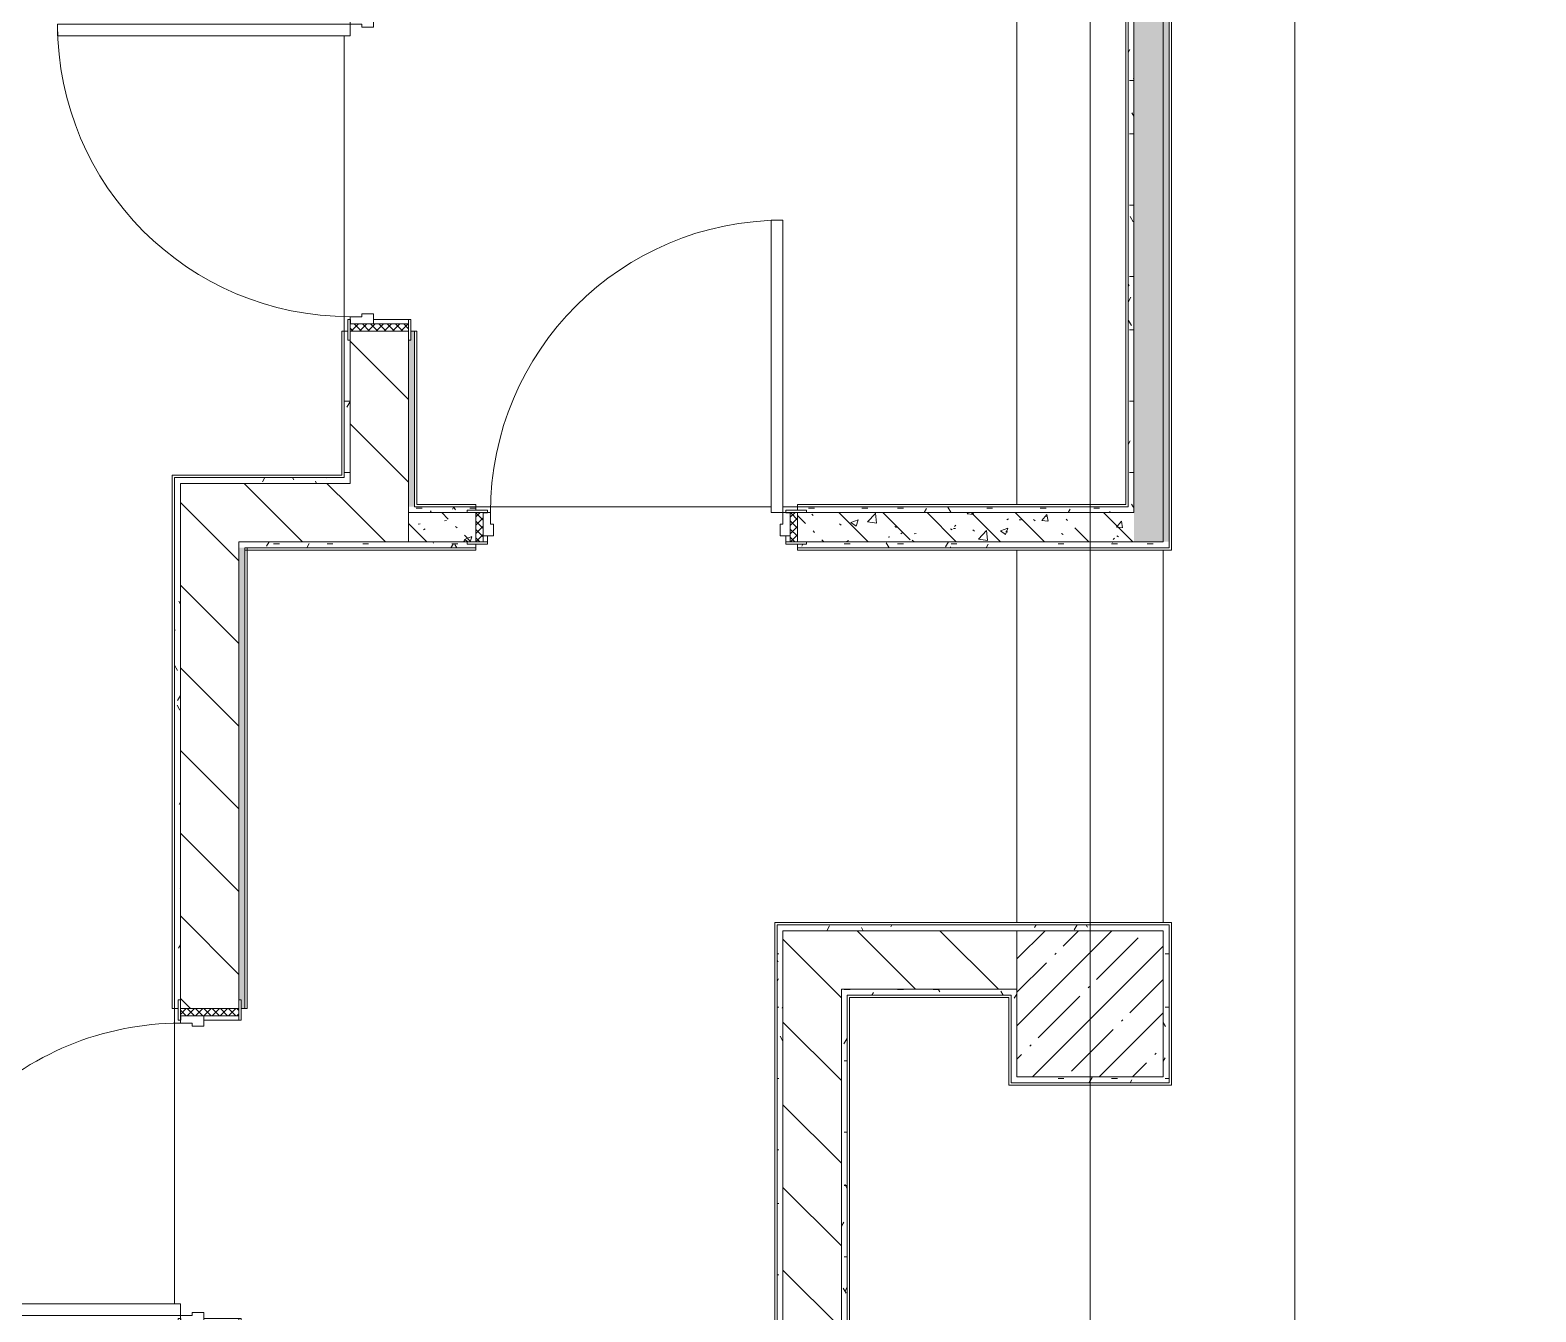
# Model space of a CAD drawing. Header units: millimetres. Extents: x -1113 to 415037, y -3642 to 354837.
# Drawn here: x 56901 to 62049, y 15830 to 20214 of the extents above; entities that cross this region are included whole.
import ezdxf

# ---------------------------------------------------------------- set-up
doc = ezdxf.new("R2010")
doc.units = ezdxf.units.MM
for name, color, linetype, lineweight, true_color in [('A-DOOR-1', 7, 'Continuous', 5, 0xc0c0c0), ('A-DOOR-FRAM-1', 7, 'Continuous', 5, 0xc0c0c0), ('A-WALL-1', 9, 'Continuous', 5, 0x808080), ('A-WALL-FNSH-1', 9, 'Continuous', 5, 0x808080)]:
    doc.layers.add(name, color=color, linetype=linetype, lineweight=lineweight, true_color=true_color)
for name, color, linetype, lineweight in [('A-DOOR-2', 7, 'Continuous', 5), ('A-DOOR-FRAM-2', 7, 'Continuous', 5), ('A-FLOR', 7, 'Continuous', 9), ('A-WALL', 7, 'Continuous', 5), ('I-WALL', 7, 'Continuous', 5), ('S-COLS', 7, 'Continuous', 9), ('S-COLS-1', 7, 'Continuous', 5), ('Оси', 7, 'Continuous', 9)]:
    doc.layers.add(name, color=color, linetype=linetype, lineweight=lineweight)
pattern_1 = [(135, (1751.41, 164.685), (-14.14214, -14.14214), []), (225, (1751.41, 164.685), (14.14214, -14.14214), [])]
pattern_2 = [(45, (-371.384, 164.685), (-14.1421, 14.1421), []), (135, (-371.384, 164.685), (-14.1421, -14.1421), [])]
pattern_3 = [(135, (64.7, -136.06), (-150.8683, -150.8683), [213.36, -35.56, 7.112, -35.56]), (135, (64.7, 14.71), (-150.8683, -150.8683), []), (50, (64.7, -136.06), (255.0577, -22.3145), [26.67, -293.37]), (355, (64.7, -136.06), (-49.3404, 267.4791), [21.336, -234.696]), (100.451, (85.96, -137.92), (205.7195, 245.1636), [22.666, -249.326]), (46.184, (64.7, -64.94), (379.511, -58.86), [40.005, -440.055]), (96.636, (96.33, -69.85), (332.3634, 346.399), [33.999, -373.989]), (351.184, (64.7, -64.94), (332.3669, 346.3953), [32.004, -352.044]), (21, (100.26, -82.72), (212.2602, -143.1711), [26.67, -293.37]), (326, (100.26, -82.72), (86.5224, 257.8632), [21.336, -234.696]), (71.451, (117.95, -94.65), (298.78395, 114.6901), [22.666, -249.326]), (37.5, (64.7, -136.06), (4.32385, 118.37751), [6.706, -225.146, 6.706, -231.546, -235.585]), (37.5, (64.7, -136.06), (4.32385, 118.37751), [-470.103, 6.706, -228.879]), (7.5, (64.7, -136.06), (93.54758, 140.2533), [6.706, -129.134, 6.706, -219.812, -89.789]), (7.5, (64.7, -136.06), (93.54758, 140.2533), [-362.356, 6.706, -83.083]), (327.5, (-14.6, -136.06), (189.82734, -8.02019), [6.706, -82.194, 6.706, -270.662, -368.046]), (327.5, (-14.6, -136.06), (189.82734, -8.02019), [-366.268, 6.706, -361.34]), (317.5, (-50.16, -136.06), (207.38114, 35.59764), [6.706, -108.864, 6.706, -177.495, -261.366]), (317.5, (-50.16, -136.06), (207.38114, 35.59764), [-299.771, 6.706, -254.66])]
pattern_4 = [(135, (64.7, -136.06), (-141.42136, -141.42136), [])]
pattern_5 = [(0, (64.7, -136.06), (243.84, 60.96), [20.117, -162.763, 20.117, -162.763, -975.36]), (0, (64.7, -136.06), (243.84, 60.96), [-365.76, 20.117, -345.643, 20.117, -162.763, -426.72]), (0, (64.7, -136.06), (243.84, 60.96), [-914.4, 20.117, -101.803, 20.117, -284.683]), (120, (156.14, -105.58), (-174.71291, 180.691634), [20.117, -162.763, 20.117, -162.763, -975.36]), (120, (156.14, -105.58), (-174.71291, 180.691634), [-365.76, 20.117, -345.643, 20.117, -162.763, -426.72]), (120, (156.14, -105.58), (-174.71291, 180.691634), [-914.4, 20.117, -101.803, 20.117, -284.683]), (240, (186.62, 16.34), (-69.12709, -241.651634), [20.117, -162.763, 20.117, -162.763, -975.36]), (240, (186.62, 16.34), (-69.12709, -241.651634), [-365.76, 20.117, -345.643, 20.117, -162.763, -426.72]), (240, (186.62, 16.34), (-69.12709, -241.651634), [-914.4, 20.117, -101.803, 20.117, -284.683])]

# ---------------------------------------------------------------- blocks, each defined once
blk = doc.blocks.new('110_Дверь_СКБ_1Ст_Внутренняя1 - Д-12 1100x2100h_дверь в горячий цех-32113407-Объем проектирования 1 этажа')
at = {"layer": 'A-DOOR-2'}
h = blk.add_hatch(dxfattribs=at)
h.set_pattern_fill('FP_75', color=256, style=0, pattern_type=2)
h.set_pattern_definition(pattern_1)
h.paths.add_polyline_path([(537.5, 100), (537.5, -100), (562.5, -100), (562.5, 100)])
at = {"layer": 'A-DOOR-FRAM-2'}
h = blk.add_hatch(dxfattribs=at)
h.set_pattern_fill('FP_76', color=256, style=0, pattern_type=2)
h.set_pattern_definition(pattern_2)
h.paths.add_polyline_path([(-537.5, 7), (-537.5, -100), (-512.5, -99.9), (-512.5, 100), (-537.5, 100)])
at = {"layer": 'A-DOOR-1'}
for p, q in [((-487.5, 1100), (-487.5, 100)), ((-447.5, 1100), (-487.5, 1100)), ((-447.5, 100), (-447.5, 1100)), ((-487.5, 100), (-447.5, 100))]:
    blk.add_line(p, q, dxfattribs=at)
blk.add_arc((-487.5, 100), 1000, 360, 90, dxfattribs=at)
at = {"layer": 'A-DOOR-FRAM-1'}
for p, q in [((-497.5, 108), (-567.5, 108)), ((-567.5, 108), (-567.5, 100)), ((-497.5, 100), (-497.5, 108)), ((592.5, 108), (522.5, 108)), ((522.5, 108), (522.5, 100)), ((592.5, 100), (592.5, 108)), ((-567.5, 100), (-497.5, 100)), ((-512.5, 100), (-537.5, 100)), ((-537.5, 100), (-537.5, -100)), ((-487.5, 100), (-512.5, 100)), ((-512.5, 100), (-512.5, 20)), ((-512.5, -100), (-512.5, 100)), ((-497.5, 100), (-512.5, 100)), ((-512.5, 100), (-512.5, 99)), ((-512.5, 99), (-497.5, 99)), ((-497.5, 99), (-497.5, 100)), ((-487.5, 60), (-487.5, 100)), ((-477.5, 60), (-487.5, 60)), ((-477.5, 20), (-477.5, 60)), ((512.5, 60), (502.5, 60)), ((502.5, 60), (502.5, 20)), ((512.5, 100), (512.5, 60)), ((537.5, 100), (512.5, 100)), ((537.5, 100), (522.5, 100)), ((522.5, 100), (522.5, 99)), ((522.5, 100), (592.5, 100)), ((522.5, 99), (537.5, 99)), ((537.5, 20), (537.5, 100)), ((562.5, 100), (537.5, 100)), ((537.5, 100), (537.5, -100)), ((537.5, 99), (537.5, 100)), ((562.5, -100), (562.5, 100)), ((-512.5, 20), (-477.5, 20)), ((-497.5, 20), (-512.5, 20)), ((-512.5, 20), (-512.5, -100)), ((-497.5, -100), (-497.5, 20)), ((502.5, 20), (537.5, 20)), ((537.5, 20), (522.5, 20)), ((522.5, 20), (522.5, -100)), ((537.5, -100), (537.5, 20)), ((-497.5, -100), (-567.5, -100)), ((-567.5, -100), (-567.5, -108)), ((-537.5, -100), (-512.5, -100)), ((-512.5, -100), (-497.5, -100)), ((-497.5, -108), (-497.5, -100)), ((522.5, -100), (537.5, -100)), ((592.5, -100), (522.5, -100)), ((522.5, -100), (522.5, -108)), ((537.5, -100), (562.5, -100)), ((592.5, -108), (592.5, -100)), ((-567.5, -108), (-497.5, -108)), ((522.5, -108), (592.5, -108))]:
    blk.add_line(p, q, dxfattribs=at)
blk = doc.blocks.new('110_Дверь_СКБ_1Ст_Внутренняя1 - Д-11 1100x2100h_кладовые _все__ коридор _между помещениями блока столовой__ моечные _все_-32089444-Объем проектирования 1 этажа')
at = {"layer": 'A-DOOR-2'}
h = blk.add_hatch(dxfattribs=at)
h.set_pattern_fill('FP_44', color=256, style=0, pattern_type=2)
h.set_pattern_definition([(135, (1751.41, 114.685), (-14.14214, -14.14214), []), (225, (1751.41, 114.685), (14.14214, -14.14214), [])])
h.paths.add_polyline_path([(537.5, -50), (562.5, -50), (562.5, 50), (537.5, 48.6)])
at = {"layer": 'A-DOOR-FRAM-2'}
h = blk.add_hatch(dxfattribs=at)
h.set_pattern_fill('FP_45', color=256, style=0, pattern_type=2)
h.set_pattern_definition([(45, (-371.384, 114.685), (-14.1421, 14.1421), []), (135, (-371.384, 114.685), (-14.1421, -14.1421), [])])
h.paths.add_polyline_path([(-537.5, -50), (-512.5, -50), (-512.5, 50), (-537.5, 50)])
at = {"layer": 'A-DOOR-1'}
for p, q in [((512.5, 1050), (472.5, 1050)), ((472.5, 1050), (472.5, 50)), ((512.5, 50), (512.5, 1050)), ((472.5, 50), (512.5, 50))]:
    blk.add_line(p, q, dxfattribs=at)
blk.add_arc((512.5, 50), 1000, 90, 180, dxfattribs=at)
at = {"layer": 'A-DOOR-FRAM-1'}
for p, q in [((-497.5, 58), (-567.5, 58)), ((-567.5, 58), (-567.5, 50)), ((-497.5, 50), (-497.5, 58)), ((592.5, 58), (522.5, 58)), ((522.5, 58), (522.5, 50)), ((592.5, 50), (592.5, 58)), ((-567.5, 50), (-497.5, 50)), ((-512.5, 50), (-537.5, 50)), ((-537.5, 50), (-537.5, -50)), ((-487.5, 50), (-512.5, 50)), ((-512.5, 50), (-512.5, -30)), ((-512.5, -50), (-512.5, 50)), ((-497.5, 50), (-512.5, 50)), ((-512.5, 50), (-512.5, 49)), ((-512.5, 49), (-497.5, 49)), ((-497.5, 49), (-497.5, 50)), ((-487.5, 10), (-487.5, 50)), ((-477.5, 10), (-487.5, 10)), ((-477.5, -30), (-477.5, 10)), ((512.5, 10), (502.5, 10)), ((502.5, 10), (502.5, -30)), ((512.5, 50), (512.5, 10)), ((537.5, 50), (512.5, 50)), ((537.5, 50), (522.5, 50)), ((522.5, 50), (522.5, 49)), ((522.5, 50), (592.5, 50)), ((522.5, 49), (537.5, 49)), ((537.5, -30), (537.5, 50)), ((562.5, 50), (537.5, 50)), ((537.5, 50), (537.5, -50)), ((537.5, 49), (537.5, 50)), ((562.5, -50), (562.5, 50)), ((-497.5, -50), (-567.5, -50)), ((-567.5, -50), (-567.5, -58)), ((-537.5, -50), (-512.5, -50)), ((-512.5, -30), (-477.5, -30)), ((-497.5, -30), (-512.5, -30)), ((-512.5, -30), (-512.5, -50)), ((-512.5, -50), (-497.5, -50)), ((-497.5, -50), (-497.5, -30)), ((-497.5, -58), (-497.5, -50)), ((502.5, -30), (537.5, -30)), ((537.5, -30), (522.5, -30)), ((522.5, -30), (522.5, -50)), ((522.5, -50), (537.5, -50)), ((592.5, -50), (522.5, -50)), ((522.5, -50), (522.5, -58)), ((537.5, -50), (537.5, -30)), ((537.5, -50), (562.5, -50)), ((592.5, -58), (592.5, -50)), ((-567.5, -58), (-497.5, -58)), ((522.5, -58), (592.5, -58))]:
    blk.add_line(p, q, dxfattribs=at)
blk = doc.blocks.new('110_Дверь_СКБ_1Ст_Внутренняя1 - Д-12 EIW 1100x2100h_кладовые _все__ коридор _между помещениями блока столовой__ моечные _все_-32936079-Объем проектирования 1 этажа')
at = {"layer": 'A-DOOR-2'}
h = blk.add_hatch(dxfattribs=at)
h.set_pattern_fill('FP_75', color=256, style=0, pattern_type=2)
h.set_pattern_definition(pattern_1)
h.paths.add_polyline_path([(537.5, -100), (562.5, -100), (562.5, 100), (537.5, 100)])
at = {"layer": 'A-DOOR-FRAM-2'}
h = blk.add_hatch(dxfattribs=at)
h.set_pattern_fill('FP_76', color=256, style=0, pattern_type=2)
h.set_pattern_definition(pattern_2)
h.paths.add_polyline_path([(-537.5, -100), (-512.5, -99.2), (-512.5, 100), (-537.5, 100)])
at = {"layer": 'A-DOOR-1'}
for p, q in [((512.5, 1100), (472.5, 1100)), ((472.5, 1100), (472.5, 100)), ((512.5, 100), (512.5, 1100)), ((472.5, 100), (512.5, 100))]:
    blk.add_line(p, q, dxfattribs=at)
blk.add_arc((512.5, 100), 1000, 90, 180, dxfattribs=at)
at = {"layer": 'A-DOOR-FRAM-1'}
for p, q in [((-497.5, 108), (-567.5, 108)), ((-567.5, 108), (-567.5, 100)), ((-497.5, 100), (-497.5, 108)), ((592.5, 108), (522.5, 108)), ((522.5, 108), (522.5, 100)), ((592.5, 100), (592.5, 108)), ((-567.5, 100), (-497.5, 100)), ((-512.5, 100), (-537.5, 100)), ((-537.5, 100), (-537.5, -100)), ((-487.5, 100), (-512.5, 100)), ((-512.5, 100), (-512.5, 20)), ((-512.5, -100), (-512.5, 100)), ((-497.5, 100), (-512.5, 100)), ((-512.5, 100), (-512.5, 99)), ((-512.5, 99), (-497.5, 99)), ((-497.5, 99), (-497.5, 100)), ((-487.5, 60), (-487.5, 100)), ((-477.5, 60), (-487.5, 60)), ((-477.5, 20), (-477.5, 60)), ((512.5, 60), (502.5, 60)), ((502.5, 60), (502.5, 20)), ((512.5, 100), (512.5, 60)), ((537.5, 100), (512.5, 100)), ((537.5, 100), (522.5, 100)), ((522.5, 100), (522.5, 99)), ((522.5, 100), (592.5, 100)), ((522.5, 99), (537.5, 99)), ((537.5, 20), (537.5, 100)), ((562.5, 100), (537.5, 100)), ((537.5, 100), (537.5, -100)), ((537.5, 99), (537.5, 100)), ((562.5, -100), (562.5, 100)), ((-512.5, 20), (-477.5, 20)), ((-497.5, 20), (-512.5, 20)), ((-512.5, 20), (-512.5, -100)), ((-497.5, -100), (-497.5, 20)), ((502.5, 20), (537.5, 20)), ((537.5, 20), (522.5, 20)), ((522.5, 20), (522.5, -100)), ((537.5, -100), (537.5, 20)), ((-497.5, -100), (-567.5, -100)), ((-567.5, -100), (-567.5, -108)), ((-537.5, -100), (-512.5, -100)), ((-512.5, -100), (-497.5, -100)), ((-497.5, -108), (-497.5, -100)), ((522.5, -100), (537.5, -100)), ((592.5, -100), (522.5, -100)), ((522.5, -100), (522.5, -108)), ((537.5, -100), (562.5, -100)), ((592.5, -108), (592.5, -100)), ((-567.5, -108), (-497.5, -108)), ((522.5, -108), (592.5, -108))]:
    blk.add_line(p, q, dxfattribs=at)
blk = doc.blocks.new('BSC_Колонна _Прямоугольная - 500х500-V144-Объем проектирования 1 этажа')
at = {"layer": 'S-COLS-1'}
h = blk.add_hatch(dxfattribs=at)
h.set_pattern_fill('FP_148', color=256, style=0, pattern_type=2)
h.set_pattern_definition([(45, (-60460, -17020), (-114.04925, 114.04925), []), (45, (-60345.95, -17020), (-114.04925, 114.04925), [201.613, -40.323, 6.706, -33.617])])
h.paths.add_polyline_path([(250, -250), (250, 250), (-250, 250), (-250, -250), (248.8, -250)])
for p, q in [((250, 250), (-250, 250)), ((-250, 250), (-250, -250)), ((250, -250), (250, 250)), ((-250, -250), (250, -250))]:
    blk.add_line(p, q, dxfattribs=at)

msp = doc.modelspace()

# ---------------------------------------------------------------- hatches: boundary and pattern name
at = {"layer": 'I-WALL'}
h = msp.add_hatch(dxfattribs=at)
h.set_pattern_fill('FP_41', color=256, style=0, pattern_type=2)
h.set_pattern_definition(pattern_3)
h.paths.add_polyline_path([(60774.7, 18463.9), (60774.7, 22613.9), (60674.7, 22613.9), (60674.7, 18463.9), (60762.2, 18463.9)])
h.paths.add_polyline_path([(60774.7, 23113.9), (60774.7, 23213.9), (60674.7, 23213.9), (60674.7, 23113.9), (60772.6, 23113.9)])
h.paths.add_polyline_path([(60774.7, 23913.9), (60774.7, 24813.9), (60674.7, 24813.9), (60674.7, 23913.9)])
h = msp.add_hatch(dxfattribs=at)
h.set_pattern_fill('FP_191', color=256, style=0, pattern_type=2)
h.set_pattern_definition(pattern_5)
h.paths.add_polyline_path([(58214.6, 18583.9), (58214.7, 18583.9), (58214.7, 19183.9), (58202.7, 19183.9), (58202.7, 19153.9), (58194.7, 19153.9), (58194.7, 18583.9)])
h.paths.add_polyline_path([(58202.7, 20283.9), (58214.7, 20283.9), (58214.7, 24673.9), (58194.7, 24673.9), (58194.7, 20313.9), (58202.7, 20313.9), (58202.7, 20292.3)])
h = msp.add_hatch(dxfattribs=at)
h.set_pattern_fill('FP_191', color=256, style=0, pattern_type=2)
h.set_pattern_definition(pattern_5)
h.paths.add_polyline_path([(60774.7, 18463.9), (60794.7, 18463.9), (60794.7, 24623.9), (60774.7, 24623.9), (60774.7, 18516.2)])
h = msp.add_hatch(dxfattribs=at)
h.set_pattern_fill('FP_191', color=256, style=0, pattern_type=2)
h.set_pattern_definition(pattern_5)
h.paths.add_polyline_path([(60674.7, 18583.9), (60674.7, 22613.9), (60654.7, 22613.9), (60654.7, 18583.9)])
h = msp.add_hatch(dxfattribs=at)
h.set_pattern_fill('FP_191', color=256, style=0, pattern_type=2)
h.set_pattern_definition(pattern_5)
h.paths.add_polyline_path([(57974.7, 18663.9), (57994.7, 18663.9), (57993.5, 19153.9), (57986.7, 19153.9), (57986.7, 19183.9), (57974.7, 19183.9), (57974.7, 18683.9)])
h.paths.add_polyline_path([(57986.7, 20283.9), (57986.7, 20313.9), (57994.7, 20313.9), (57994.7, 20363.9), (57974.7, 20363.9), (57974.7, 20283.9)])
h = msp.add_hatch(dxfattribs=at)
h.set_pattern_fill('FP_23', color=256, style=0, pattern_type=2)
h.set_pattern_definition(pattern_4)
h.paths.add_polyline_path([(58194.7, 18463.9), (58194.7, 19183.9), (57994.7, 19183.9), (57994.7, 18463.9), (58023.4, 18463.9)])
h.paths.add_polyline_path([(57994.7, 20283.9), (58194.7, 20283.9), (58194.7, 20383.9), (57994.7, 20383.9), (57994.7, 20313.9)])
h = msp.add_hatch(dxfattribs=at)
h.set_pattern_fill('FP_191', color=256, style=0, pattern_type=2)
h.set_pattern_definition(pattern_5)
h.paths.add_polyline_path([(57634.7, 18663.9), (57974.7, 18663.9), (57974.4, 18683.9), (57394.7, 18683.9), (57394.7, 18663.9), (57614.7, 18663.9)])
h = msp.add_hatch(dxfattribs=at)
h.set_pattern_fill('FP_191', color=256, style=0, pattern_type=2)
h.set_pattern_definition(pattern_5)
h.paths.add_polyline_path([(57410, 15667.7), (57414.7, 15667.7), (57414.7, 15737.7), (57406.7, 15737.7), (57406.7, 15767.7), (57394.7, 15767.7), (57394.7, 15667.7)])
h.paths.add_polyline_path([(57406.7, 16867.7), (57406.7, 16897.7), (57414.7, 16897.7), (57414.7, 18663.9), (57394.7, 18663.9), (57394.7, 16867.7)])
h = msp.add_hatch(dxfattribs=at)
h.set_pattern_fill('FP_23', color=256, style=0, pattern_type=2)
h.set_pattern_definition(pattern_4)
h.paths.add_polyline_path([(57614.7, 15667.7), (57614.7, 15767.7), (57414.7, 15767.7), (57414.7, 15667.7), (57507.7, 15667.7)])
h.paths.add_polyline_path([(57614.7, 16867.7), (57614.7, 18663.9), (57414.7, 18663.9), (57414.7, 16867.7), (57507.7, 16867.7)])
h = msp.add_hatch(dxfattribs=at)
h.set_pattern_fill('FP_23', color=256, style=0, pattern_type=2)
h.set_pattern_definition(pattern_4)
h.paths.add_polyline_path([(57994.7, 18463.9), (57994.7, 18663.9), (57614.7, 18663.9), (57614.7, 18463.9), (57974.7, 18463.9)])
h = msp.add_hatch(dxfattribs=at)
h.set_pattern_fill('FP_191', color=256, style=0, pattern_type=2)
h.set_pattern_definition(pattern_5)
h.paths.add_polyline_path([(60599.6, 18563.9), (60674.7, 18563.9), (60674.7, 18583.9), (59524.7, 18583.9), (59524.7, 18571.9), (59554.7, 18571.9), (59554.7, 18563.9), (60274.7, 18563.9)])
h.paths.add_polyline_path([(58214.7, 18563.9), (58394.7, 18563.9), (58394.7, 18571.9), (58424.7, 18571.9), (58424.7, 18583.9), (58194.7, 18583.9), (58194.7, 18563.9)])
h = msp.add_hatch(dxfattribs=at)
h.set_pattern_fill('FP_41', color=256, style=0, pattern_type=2)
h.set_pattern_definition(pattern_3)
h.paths.add_polyline_path([(60653.4, 18463.9), (60674.7, 18463.9), (60674.7, 18563.9), (59524.7, 18563.9), (59524.7, 18463.9), (60274.7, 18463.9)])
h.paths.add_polyline_path([(58214.7, 18463.9), (58424.7, 18463.9), (58424.7, 18563.9), (58194.7, 18563.9), (58194.7, 18463.9)])
h = msp.add_hatch(dxfattribs=at)
h.set_pattern_fill('FP_191', color=256, style=0, pattern_type=2)
h.set_pattern_definition(pattern_5)
h.paths.add_polyline_path([(60654.7, 18443.9), (60794.7, 18443.9), (60794.7, 18463.9), (59554.7, 18463.9), (59554.7, 18455.9), (59524.7, 18455.9), (59524.7, 18443.9), (60274.7, 18443.9)])
h.paths.add_polyline_path([(57994.7, 18443.9), (58424.7, 18443.9), (58424.7, 18455.9), (58394.7, 18455.9), (58394.7, 18463.9), (57614.7, 18463.9), (57614.7, 18443.9), (57974.7, 18443.9)])
h = msp.add_hatch(dxfattribs=at)
h.set_pattern_fill('FP_191', color=256, style=0, pattern_type=2)
h.set_pattern_definition(pattern_5)
h.paths.add_polyline_path([(57634.7, 11763.9), (57634.7, 15767.7), (57622.7, 15767.7), (57622.7, 15737.7), (57614.7, 15737.7), (57614.7, 11763.9)])
h.paths.add_polyline_path([(57634.7, 16867.7), (57634.7, 18443.9), (57614.7, 18443.9), (57615.1, 16897.7), (57622.7, 16897.7), (57622.7, 16867.7)])
h = msp.add_hatch(dxfattribs=at)
h.set_pattern_fill('FP_191', color=256, style=0, pattern_type=2)
h.set_pattern_definition(pattern_5)
h.paths.add_polyline_path([(59474.7, 13913.9), (59474.7, 17153.9), (59454.7, 17153.9), (59454.7, 13913.9)])
h = msp.add_hatch(dxfattribs=at)
h.set_pattern_fill('FP_191', color=256, style=0, pattern_type=2)
h.set_pattern_definition(pattern_5)
h.paths.add_polyline_path([(60602.3, 17133.9), (60774.7, 17133.9), (60772.9, 17153.9), (59474.7, 17153.9), (59476, 17133.9), (60274.7, 17133.9)])
h = msp.add_hatch(dxfattribs=at)
h.set_pattern_fill('FP_191', color=256, style=0, pattern_type=2)
h.set_pattern_definition(pattern_5)
h.paths.add_polyline_path([(60774.7, 16633.9), (60794.7, 16633.9), (60794.7, 17153.9), (60774.7, 17153.9), (60774.7, 16816.4)])
h = msp.add_hatch(dxfattribs=at)
h.set_pattern_fill('FP_23', color=256, style=0, pattern_type=2)
h.set_pattern_definition(pattern_4)
h.paths.add_polyline_path([(60274.7, 16933.9), (60274.7, 17133.9), (59474.7, 17133.9), (59474.7, 16933.9), (60254.7, 16933.9)])
h = msp.add_hatch(dxfattribs=at)
h.set_pattern_fill('FP_23', color=256, style=0, pattern_type=2)
h.set_pattern_definition(pattern_4)
h.paths.add_polyline_path([(59674.7, 13933.9), (59674.7, 16933.9), (59474.7, 16933.9), (59474.7, 13933.9)])
h = msp.add_hatch(dxfattribs=at)
h.set_pattern_fill('FP_191', color=256, style=0, pattern_type=2)
h.set_pattern_definition(pattern_5)
h.paths.add_polyline_path([(59674.7, 13933.9), (59694.7, 13933.9), (59694.7, 16933.9), (59674.7, 16933.9), (59674.7, 13944)])
h = msp.add_hatch(dxfattribs=at)
h.set_pattern_fill('FP_191', color=256, style=0, pattern_type=2)
h.set_pattern_definition(pattern_5)
h.paths.add_polyline_path([(60254.7, 16913.9), (60274.7, 16913.9), (60274.7, 16933.9), (59694.7, 16933.9), (59694.7, 16913.9), (60246.7, 16913.9)])
h = msp.add_hatch(dxfattribs=at)
h.set_pattern_fill('FP_191', color=256, style=0, pattern_type=2)
h.set_pattern_definition(pattern_5)
h.paths.add_polyline_path([(60254.7, 16613.9), (60274.7, 16613.9), (60274.7, 16913.9), (60254.7, 16913.9), (60254.7, 16633.9)])
h = msp.add_hatch(dxfattribs=at)
h.set_pattern_fill('FP_191', color=256, style=0, pattern_type=2)
h.set_pattern_definition(pattern_5)
h.paths.add_polyline_path([(60774.7, 16613.9), (60794.7, 16613.9), (60794.7, 16633.9), (60274.7, 16633.9), (60274.7, 16613.9)])

# ---------------------------------------------------------------- linework, layer by layer
at = {"layer": 'A-FLOR'}
for p, q in [((60274.7, 18591.9), (60274.7, 22585.9)), ((57974.7, 20193.9), (57974.7, 19183.9)), ((57986.7, 19183.9), (57974.7, 19183.9)), ((58214.7, 19183.9), (58202.7, 19183.9)), ((59434.7, 18583.9), (58424.7, 18583.9)), ((58424.7, 18571.9), (58424.7, 18583.9)), ((59524.7, 18583.9), (59474.7, 18583.9)), ((59524.7, 18583.9), (59524.7, 18571.9)), ((58424.7, 18443.9), (58424.7, 18455.9)), ((59524.7, 18455.9), (59524.7, 18443.9)), ((60274.7, 17161.9), (60274.7, 18435.9)), ((60774.7, 18435.9), (60774.7, 17161.8)), ((57394.7, 16867.7), (57394.7, 15857.7)), ((57394.7, 16867.7), (57406.7, 16867.7)), ((57622.7, 16867.7), (57634.7, 16867.7))]:
    msp.add_line(p, q, dxfattribs=at)
at = {"layer": 'A-WALL'}
for p, q in [((60794.7, 24623.9), (60794.7, 18443.9)), ((60654.7, 18583.9), (60654.7, 22593.9)), ((57974.7, 19183.9), (57974.7, 18683.9)), ((58214.7, 18583.9), (58214.7, 19183.9)), ((57974.7, 18683.9), (57394.7, 18683.9)), ((58394.7, 18563.9), (58194.7, 18563.9)), ((58424.7, 18583.9), (58214.7, 18583.9)), ((60654.7, 18583.9), (59524.7, 18583.9)), ((60674.7, 18563.9), (59554.7, 18563.9)), ((57634.7, 18443.9), (58424.7, 18443.9)), ((57634.7, 18435.9), (57634.7, 18443.9)), ((57634.7, 18435.9), (57634.7, 18435.9)), ((59474.7, 17133.9), (59474.7, 13933.9)), ((59674.7, 13933.9), (59674.7, 16933.9)), ((59694.7, 16913.9), (60254.7, 16913.9)), ((60254.7, 16913.9), (60254.7, 16613.9))]:
    msp.add_line(p, q, dxfattribs=at)
at = {"layer": 'A-WALL-1'}
for p, q in [((60674.7, 22613.9), (60674.7, 18563.9)), ((60774.7, 18463.9), (60774.7, 22613.9)), ((57994.7, 19153.9), (57994.7, 18663.9)), ((58194.7, 18463.9), (58194.7, 19153.9)), ((57394.7, 18683.9), (57394.7, 16867.7)), ((57414.7, 18663.9), (57414.7, 16897.7)), ((57994.7, 18663.9), (57414.7, 18663.9)), ((57614.7, 16897.7), (57614.7, 18463.9)), ((57614.7, 18463.9), (58394.7, 18463.9)), ((59524.7, 18443.9), (60794.7, 18443.9)), ((59554.7, 18463.9), (60774.7, 18463.9)), ((59454.7, 17153.9), (59454.7, 13913.9)), ((60794.7, 17153.9), (59454.7, 17153.9)), ((60794.7, 16613.9), (60794.7, 17153.9)), ((60274.7, 17133.9), (59474.7, 17133.9)), ((59674.7, 16933.9), (60274.7, 16933.9)), ((59694.7, 13913.9), (59694.7, 16913.9)), ((60254.7, 16613.9), (60794.7, 16613.9))]:
    msp.add_line(p, q, dxfattribs=at)
at = {"layer": 'A-WALL-FNSH-1'}
for p, q in [((60802.7, 18435.9), (60802.7, 24615.9)), ((60646.7, 22585.9), (60646.7, 18591.9)), ((57966.7, 19183.9), (57966.7, 18691.9)), ((57974.7, 19183.9), (57966.7, 19183.9)), ((58222.7, 19183.9), (58214.7, 19183.9)), ((58222.7, 18591.9), (58222.7, 19183.9)), ((57966.7, 18691.9), (57386.7, 18691.9)), ((57386.7, 18691.9), (57386.7, 16867.7)), ((58424.7, 18591.9), (58222.7, 18591.9)), ((58424.7, 18583.9), (58424.7, 18591.9)), ((60646.7, 18591.9), (59524.7, 18591.9)), ((59524.7, 18591.9), (59524.7, 18583.9)), ((57634.7, 18435.9), (58424.7, 18435.9)), ((57634.7, 18435.9), (57634.7, 16867.7)), ((57642.7, 16867.7), (57642.7, 18443.9)), ((58424.7, 18435.9), (58424.7, 18443.9)), ((59524.7, 18443.9), (59524.7, 18435.9)), ((59524.7, 18435.9), (60802.7, 18435.9)), ((60802.7, 17161.9), (59446.7, 17161.9)), ((59446.7, 17161.9), (59446.7, 13905.9)), ((60802.7, 16605.9), (60802.7, 17161.9)), ((59702.7, 13905.9), (59702.7, 16905.9)), ((59702.7, 16905.9), (60246.7, 16905.9)), ((60246.7, 16905.9), (60246.7, 16605.9)), ((57386.7, 16867.7), (57394.7, 16867.7)), ((57634.7, 16867.7), (57642.7, 16867.7)), ((60246.7, 16605.9), (60802.7, 16605.9))]:
    msp.add_line(p, q, dxfattribs=at)
at = {"layer": 'Оси'}
for points in [[(60524.7, -2042.3), (60524.7, 2957.7), (60524.7, 22262), (60524.7, 27262)], [(62048.9, -2042.3), (62048.9, -1322.8), (61224.7, -759.5), (61224.7, 4240.5), (61224.7, 22262), (61224.7, 27262)]]:
    msp.add_lwpolyline(points, dxfattribs=at)

# ---------------------------------------------------------------- block references
at = {"layer": 'A-DOOR-1', "rotation": 89.99999999999991}
for name, p in [('110_Дверь_СКБ_1Ст_Внутренняя1 - Д-12 EIW 1100x2100h_кладовые _все__ коридор _между помещениями блока столовой__ моечные _все_-32936079-Объем проектирования 1 этажа', (58094.7, 19721.4)), ('110_Дверь_СКБ_1Ст_Внутренняя1 - Д-12 1100x2100h_дверь в горячий цех-32113407-Объем проектирования 1 этажа', (57514.7, 16305.2))]:
    msp.add_blockref(name, p, dxfattribs=at)
at = {"layer": 'A-DOOR-1'}
msp.add_blockref('110_Дверь_СКБ_1Ст_Внутренняя1 - Д-11 1100x2100h_кладовые _все__ коридор _между помещениями блока столовой__ моечные _все_-32089444-Объем проектирования 1 этажа', (58962.2, 18513.9), dxfattribs=at)
at = {"layer": 'S-COLS'}
msp.add_blockref('BSC_Колонна _Прямоугольная - 500х500-V144-Объем проектирования 1 этажа', (60524.7, 16883.9), dxfattribs=at)

doc.saveas('drawing.dxf')
